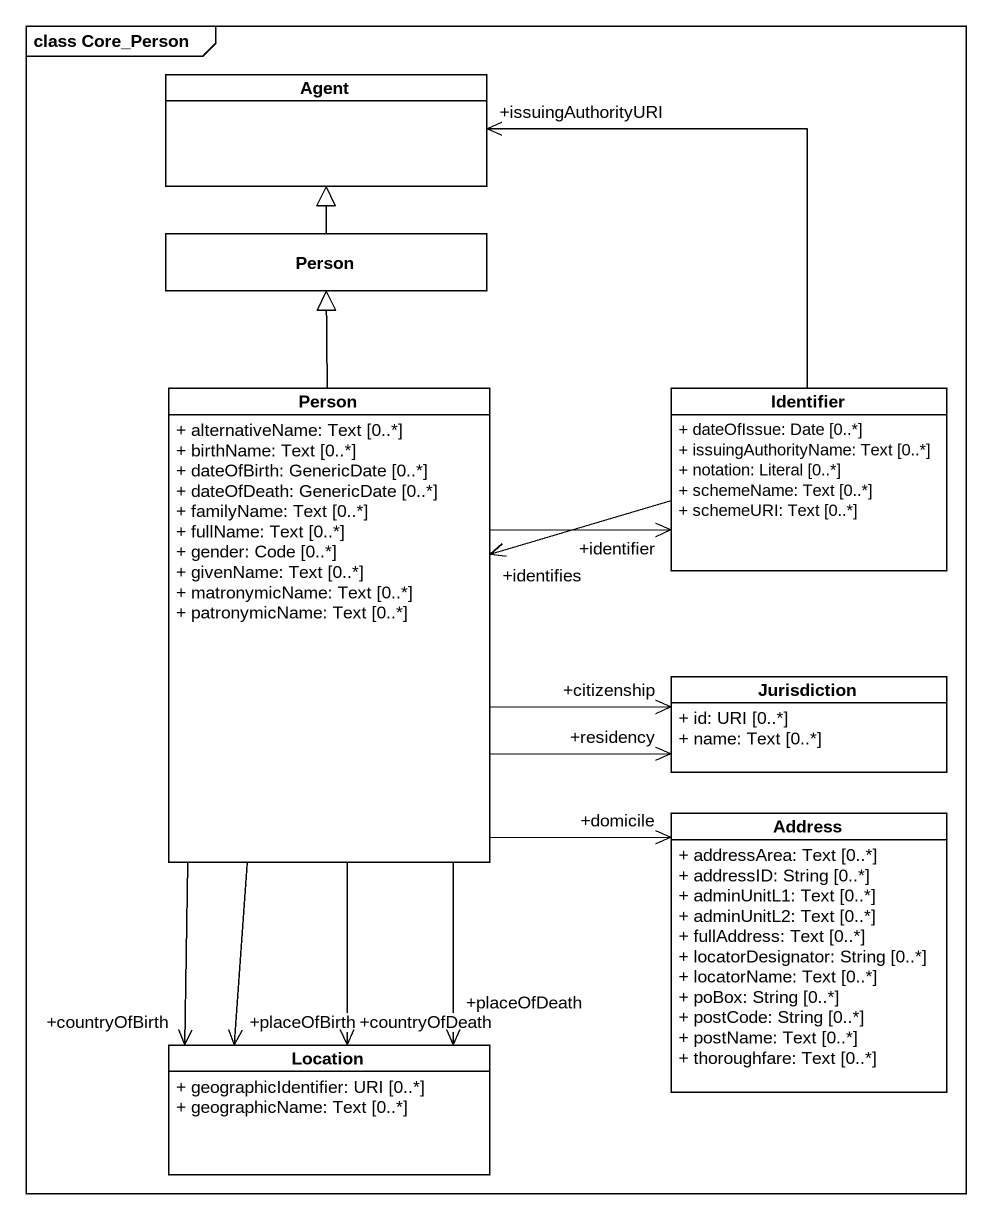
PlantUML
@startuml
mainframe class Core_Person
hide circle
hide empty members
skinparam classAttributeIconSize 0
class "Agent" as Agent_
class "Person" as Person_
class "Person" as Person__2 {
  + alternativeName: Text [0..*]
  + birthName: Text [0..*]
  + dateOfBirth: GenericDate [0..*]
  + dateOfDeath: GenericDate [0..*]
  + familyName: Text [0..*]
  + fullName: Text [0..*]
  + gender: Code [0..*]
  + givenName: Text [0..*]
  + matronymicName: Text [0..*]
  + patronymicName: Text [0..*]
}
class Identifier {
  + dateOfIssue: Date [0..*]
  + issuingAuthorityName: Text [0..*]
  + notation: Literal [0..*]
  + schemeName: Text [0..*]
  + schemeURI: Text [0..*]
}
class Jurisdiction {
  + id: URI [0..*]
  + name: Text [0..*]
}
class Address {
  + addressArea: Text [0..*]
  + addressID: String [0..*]
  + adminUnitL1: Text [0..*]
  + adminUnitL2: Text [0..*]
  + fullAddress: Text [0..*]
  + locatorDesignator: String [0..*]
  + locatorName: Text [0..*]
  + poBox: String [0..*]
  + postCode: String [0..*]
  + postName: Text [0..*]
  + thoroughfare: Text [0..*]
}
class Location {
  + geographicIdentifier: URI [0..*]
  + geographicName: Text [0..*]
}
Person_ -up-|> Agent_
Person__2 -up-|> Person_
Person__2 -right-> "+identifier" Identifier
Person__2 -right-> "+citizenship" Jurisdiction
Person__2 -right-> "+residency" Jurisdiction
Person__2 --> "+domicile" Address
Person__2 --> "+countryOfBirth" Location
Person__2 --> "+placeOfBirth" Location
Person__2 --> "+countryOfDeath" Location
Person__2 --> "+placeOfDeath" Location
Identifier -up-> "+issuingAuthorityURI" Agent_
Identifier -left-> "+identifies" Person__2
@enduml
